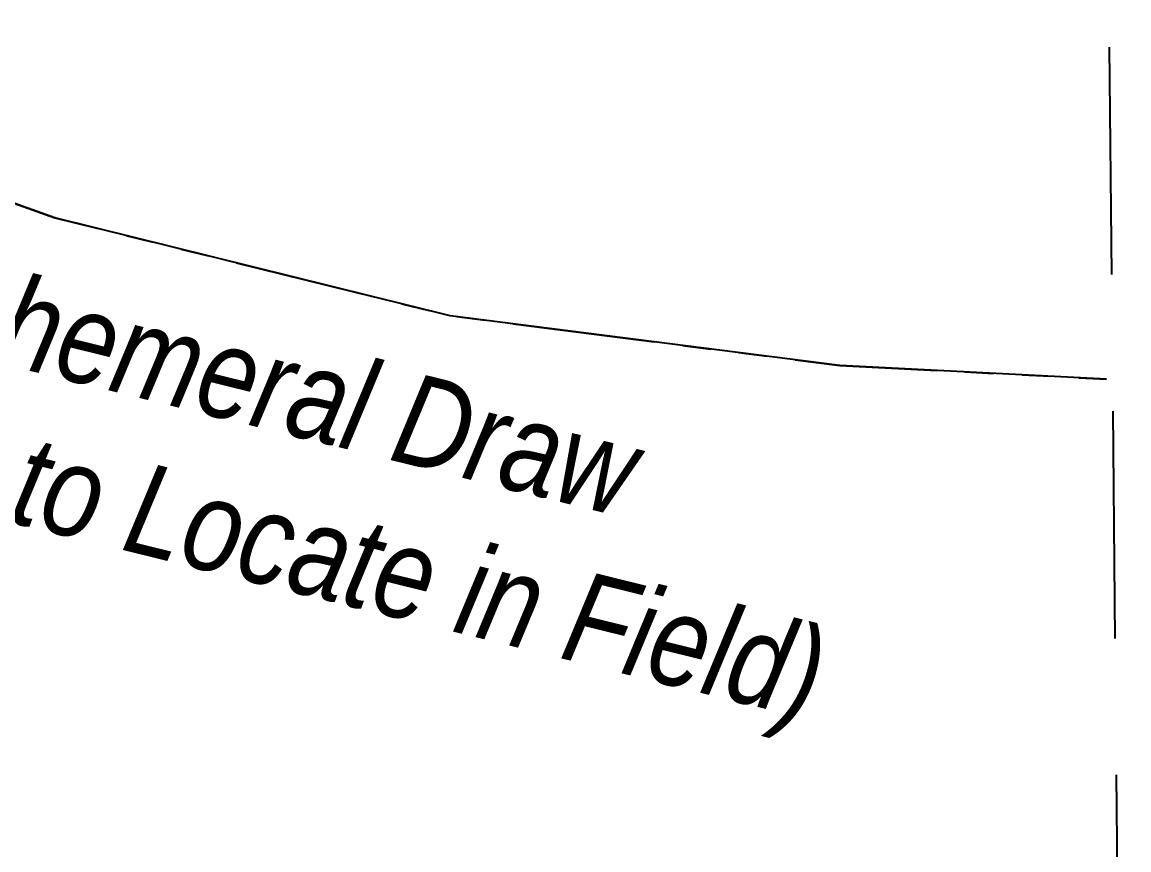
# Model space of a CAD drawing. Extents: x 538089 to 546766, y 6046620 to 6052605.
# Drawn here: x 542621.7 to 542743.4, y 6047759.4 to 6047850.4 of the extents above; entities that cross this region are included whole.
import ezdxf

# ---------------------------------------------------------------- set-up
doc = ezdxf.new("R2010")
doc.units = 0
doc.header["$LTSCALE"] = 5
doc.linetypes.add('foc-LSD', pattern=[8, 5, -3])
doc.linetypes.add('foc-TOPO-ephemeral', pattern=[6.25, 3.125, -0.625, 0.625, -0.625, 0.625, -0.625])
for name, color, linetype in [('L-SECTION-LSD', 7, 'foc-LSD'), ('T-DRAW', 143, 'foc-TOPO-ephemeral'), ('T-WATER-T', 170, 'Continuous')]:
    doc.layers.add(name, color=color, linetype=linetype)
doc.styles.add('80L', font='ARIALN.TTF', dxfattribs={"height": 10})
doc.styles.add('foc-LtypeFont', font='ARIALN.TTF', dxfattribs={"height": 7.35})
doc.linetypes.add('foc-TOPO-flowdirection-NOLINE', pattern='A,0,[">",foc-LtypeFont,S=0.3,R=0,X=0,Y=-0.945],-20,[">",foc-LtypeFont,S=0.3,R=0,X=0,Y=-0.945],0', length=20)

msp = doc.modelspace()

# ---------------------------------------------------------------- linework, layer by layer
at = {"layer": 'L-SECTION-LSD'}
msp.add_line((542743.428, 6047622.637), (542739.643, 6048024.721), dxfattribs=at)
at = {"layer": 'T-DRAW', "flags": 128}
msp.add_lwpolyline([(542450.258, 6047910.251), (542480.925, 6047889.221), (542498.683, 6047869.876), (542517.823, 6047856.03), (542554.83, 6047847.569), (542591.82, 6047840.867), (542625.341, 6047828.861), (542668.816, 6047818.114), (542711.658, 6047812.635), (542740.982, 6047811.138)], dxfattribs=at)
at = {"layer": 'T-DRAW', "linetype": 'foc-TOPO-flowdirection-NOLINE', "flags": 128}
msp.add_lwpolyline([(542740.982, 6047811.138), (542711.658, 6047812.635), (542668.816, 6047818.114), (542625.341, 6047828.861), (542591.82, 6047840.867), (542554.83, 6047847.569), (542517.823, 6047856.03), (542498.683, 6047869.876), (542480.925, 6047889.221), (542450.258, 6047910.251)], dxfattribs=at)

# ---------------------------------------------------------------- texts
at = {"layer": 'T-WATER-T', "insert": (542583.947, 6047831.901), "char_height": 9.99466, "attachment_point": 1, "rotation": 346.11548, "style": '80L'}
msp.add_mtext_dynamic_manual_height_columns('\\pi24.237;{\\fArial Narrow|b0|i1|c0|p34;Ephemeral Draw\\P\\pi0.56975;(Unable to Locate in Field)}', width=133.80396, gutter_width=50, heights=[0], dxfattribs=at)

doc.saveas('drawing.dxf')
